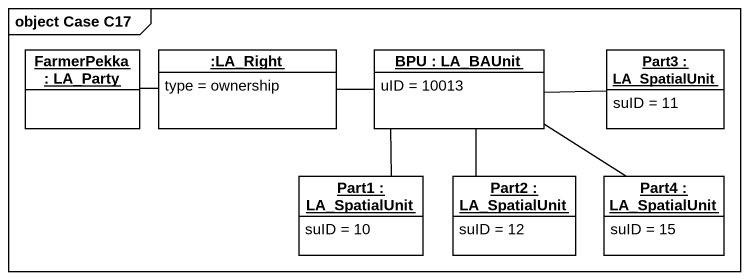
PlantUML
@startuml
mainframe object Case C17
hide circle
hide empty members
object "FarmerPekka : LA_Party" as FarmerPekka #FFFFFF
object ":LA_Right" as LA_Right #FFFFFF {
  type = ownership
}
object "BPU : LA_BAUnit" as BPU #FFFFFF {
  uID = 10013
}
object "Part3 : LA_SpatialUnit" as Part3 #FFFFFF {
  suID = 11
}
object "Part1 : LA_SpatialUnit" as Part1 #FFFFFF {
  suID = 10
}
object "Part2 : LA_SpatialUnit" as Part2 #FFFFFF {
  suID = 12
}
object "Part4 : LA_SpatialUnit" as Part4 #FFFFFF {
  suID = 15
}
LA_Right -left- FarmerPekka
BPU -left- LA_Right
BPU -right- Part3
BPU -- Part1
BPU -- Part2
BPU -- Part4
@enduml
